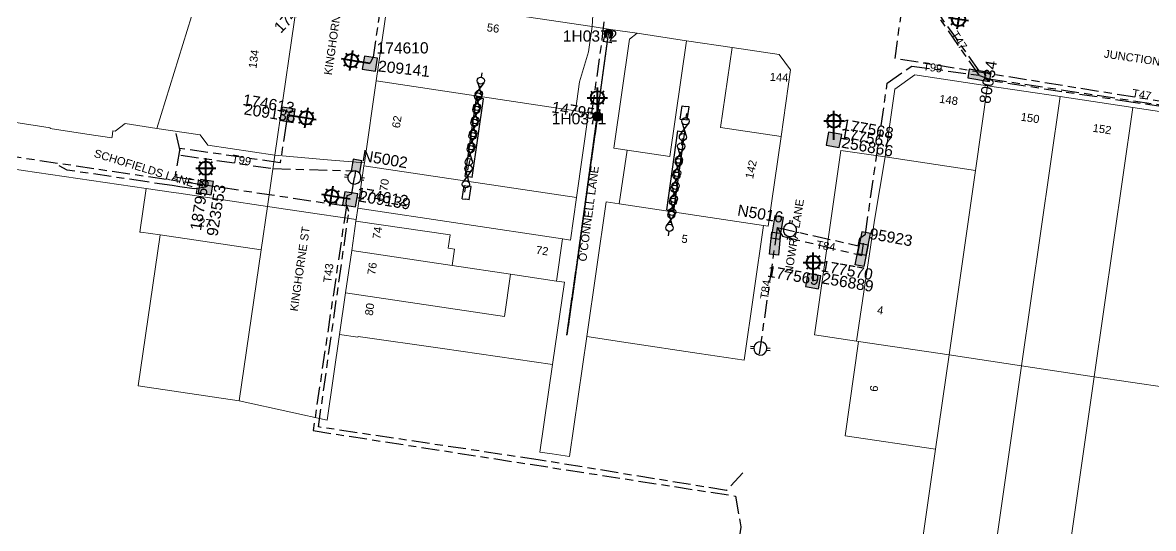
# Model space of a CAD drawing. Header units: metres. Extents: x 280706 to 281640, y 6137848 to 6138622.
# Drawn here: x 280843.8 to 281097.3, y 6138103.5 to 6138216.8 of the extents above; entities that cross this region are included whole.
import ezdxf
from ezdxf.enums import TextEntityAlignment as Align

# ---------------------------------------------------------------- set-up
doc = ezdxf.new("R2010")
doc.units = ezdxf.units.M
doc.linetypes.add('Cable Exist OH', pattern=[1, 1, 0])
doc.linetypes.add('Cable Exist UG', pattern=[8.2, 4, -1.2, 1.8, -1.2])
doc.layers.get('0').update_dxf_attribs({"color": 6})
for name, color, linetype, lineweight in [('Cadastre Buildings_SP_EXT', 9, 'Continuous', 5), ('Cadastre Land Parcels_SP_EXT', 9, 'Continuous', 5), ('Cadastre Roads_SP_EXT', 9, 'Continuous', 5)]:
    doc.layers.add(name, color=color, linetype=linetype, lineweight=lineweight)
for name, color, linetype in [('Equip_LV_EXT', 7, 'Continuous'), ('Equip_SP_SL_EXT', 7, 'Continuous'), ('Mains_HV_EXT', 7, 'Continuous'), ('Mains_LV_EXT', 7, 'Continuous'), ('Mains_SL_EXT', 7, 'Continuous'), ('Sub_LV_EXT', 7, 'Continuous'), ('SupportsOH_SP_TR_HV_LV_SL_EXT', 7, 'Continuous'), ('SupportsUG_SP_LV_EXT', 7, 'Continuous'), ('SupportsUG_SP_LV_SL_EXT', 7, 'Continuous')]:
    doc.layers.add(name, color=color, linetype=linetype)
doc.styles.add('COLUMN_LABEL', font='arial.ttf')
doc.styles.add('iecARIAL', font='arial.ttf', dxfattribs={"height": 2})
doc.styles.add('PIT_LABEL', font='arial.ttf')
doc.styles.add('POLE_LABEL', font='arial.ttf')
doc.styles.get("Standard").update_dxf_attribs({"font": 'arial.ttf'})

# ---------------------------------------------------------------- blocks, each defined once
blk = doc.blocks.new('COLUMN_EXT')
blk.add_hatch(color=256).paths.add_polyline_path([(-1.49, 1.48), (-1.49, -1.49), (1.48, -1.49), (1.48, 1.48)])
blk.add_lwpolyline([(-1.49, -1.49), (1.48, -1.49), (1.48, 1.48), (-1.49, 1.48)], close=True)
for tag, height, style, flags, p in [('ASSET_NUM', 2.5, 'COLUMN_LABEL', 8, (2, 2)), ('STRUCTURE_PLANT_NUMBER', 0.2, 'POLE_LABEL', 9, (1.81, 0.03)), ('STREET_CODE', 0.2, 'COLUMN_LABEL', 9, (1.81, -0.2))]:
    blk.add_attdef(tag, text='', height=height, dxfattribs=dict(style=style, flags=flags)).set_placement(p, align=Align.MIDDLE_LEFT)
at = {"flags": 1}
blk.add_attdef('Z', (1.81, -2.35), '', height=0.2, dxfattribs=at)
at = {"flags": 9}
for tag, p in [('COLUMN_TYPE', (1.81, -0.4)), ('OWNED_BY', (1.81, -0.6)), ('STATE', (1.81, -0.8)), ('USAGE', (1.81, -1)), ('STREETNAME', (1.81, -1.6)), ('SUBURB', (1.81, -1.8)), ('LEGEND', (1.81, -1.2)), ('LOCATION', (1.81, -1.4)), ('NOTES', (1.81, -2))]:
    blk.add_attdef(tag, text='', height=0.2, dxfattribs=at).set_placement(p, align=Align.MIDDLE_LEFT)
blk = doc.blocks.new('PILLAR_EXT')
blk.add_hatch(color=256).paths.add_polyline_path([(-2.475, 0.99), (-2.475, -0.99), (2.475, -0.99), (2.475, 0.99)])
blk.add_lwpolyline([(-2.475, -0.99), (2.475, -0.99), (2.475, 0.99), (-2.475, 0.99)], close=True)
at = {"style": 'iecARIAL', "flags": 8}
blk.add_attdef('ASSET_NUM', (1.5, 3.5), '', height=2.5, dxfattribs=at)
for tag, p, flags in [('OWNED_BY', (0, -0.2), 9), ('STATE', (0, -0.4), 9), ('SUPPORT_TYPE', (0, -0.6), 9), ('STREETNAME', (0, -1.8), 9), ('SUBURB', (0, -2), 1), ('USAGE', (0, -0.8), 9), ('LEGEND', (0, -1), 9), ('LOCATION', (0, -1.2), 9), ('NOTES', (0, -1.4), 9), ('PARENT', (0, -1.6), 9)]:
    blk.add_attdef(tag, p, '', height=0.2, dxfattribs=dict(flags=flags))
blk = doc.blocks.new('SL_LANTERN_EXT')
at = {"lineweight": 40}
for p, q in [((-1.46, 5.68), (-1.06, 5.28)), ((0, 1.97), (0, 6.47)), ((1.46, 5.68), (1.06, 5.28)), ((-2.25, 4.22), (2.25, 4.22)), ((-1.46, 2.76), (-1.06, 3.16)), ((0, 0), (0, 2.72)), ((1.46, 2.76), (1.06, 3.16))]:
    blk.add_line(p, q, dxfattribs=at)
blk.add_circle((0, 4.22), 1.5, dxfattribs=at)
at = {"style": 'iecARIAL', "flags": 8}
blk.add_attdef('ASSET_NUM', (1.5, 1.5), '', height=2.5, dxfattribs=at)
for tag, p, height, flags in [('OPERATING_VOLTAGE', (0.98, -1.65), 0.2, 9), ('ORIENTATION', (0.98, -1.85), 0.2, 9), ('OWNED_BY', (0.98, -2.05), 0.2, 9), ('STATE', (0.98, -2.25), 0.2, 9), ('CONSTRUCTED_VOLTAGE', (0.98, -0.65), 0.2, 9), ('CONTROL_TYPE', (0.98, -0.85), 0.2, 9), ('LANTERN_PURPOSE', (0.98, -1.05), 0.2, 9), ('LANTERN_TYPE', (0.98, -1.25), 0.2, 9), ('NO_PHASES', (0.98, -1.45), 0.2, 9), ('USAGE', (0.98, -2.45), 0.2, 9), ('CEXIST', (0.98, -2.65), 0.2, 9), ('LNUMBER', (2.18, -3.25), 2.5, 8), ('CNEW', (0.98, -2.85), 0.2, 9), ('CNUMBER', (0.98, -3.05), 0.2, 9), ('CREMOVE', (0.98, -3.25), 0.2, 9), ('CREPLACE', (0.98, -3.45), 0.2, 9), ('LKINGHEIGHT', (0.98, -3.65), 0.2, 9), ('LBRACKET', (0.98, -3.85), 0.2, 9), ('LBRACKETVOCAB', (0.98, -4.05), 0.2, 9), ('LCATEGORY', (0.98, -4.25), 0.2, 9), ('LCHARGE1', (0.98, -4.45), 0.2, 9), ('LCHARGE1PERCENT', (0.98, -4.65), 0.2, 9), ('LCHARGE2', (0.98, -4.85), 0.2, 9), ('LCHARGE2PERCENT', (0.98, -5.05), 0.2, 9), ('LCHARGE3', (0.98, -5.25), 0.2, 9), ('LCHARGE3PERCENT', (0.98, -5.45), 0.2, 9), ('LEXIST', (0.98, -5.65), 0.2, 9), ('LLAMP', (0.98, -5.85), 0.2, 9), ('LLAMPVOCAB', (0.98, -6.05), 0.2, 9), ('LMAST', (0.98, -6.25), 0.2, 9), ('LMASTVOCAB', (0.98, -6.45), 0.2, 9), ('LNEW', (0.98, -6.65), 0.2, 9), ('LANTNUMBER', (0.98, -6.85), 0.2, 9), ('LOUTREACH', (0.98, -7.25), 0.2, 9), ('LOUTREACHVOCAB', (0.98, -7.45), 0.2, 9), ('LRATECODE', (0.98, -7.65), 0.2, 9), ('STREETNAME', (0.98, -9.25), 0.2, 9), ('SUBURB', (0.98, -9.45), 0.2, 1), ('LREMOVE', (0.98, -7.85), 0.2, 9), ('LREPLACE', (0.98, -8.05), 0.2, 9), ('LTYPE', (0.98, -8.25), 0.2, 9), ('LTYPEVOCAB', (0.98, -8.45), 0.2, 9), ('LEGEND', (0.98, -8.65), 0.2, 9), ('LOCATION', (0.98, -8.85), 0.2, 9), ('NOTES', (0.98, -9.05), 0.2, 9)]:
    blk.add_attdef(tag, p, '', height=height, dxfattribs=dict(flags=flags))
blk = doc.blocks.new('POLE_EXT')
blk.add_hatch(color=256).paths.add_polyline_path([(-1, 0, 1), (1, 0, 1)])
blk.add_lwpolyline([(-1, 0, 1), (1, 0, 1)], format="xyb", close=True)
for tag, height, flags, p in [('pNumber', 2.5, 8, (-17.84, 2.07)), ('OWNED_BY', 0.2, 9, (1.35, -0.4)), ('SPECIAL_USE', 0.2, 9, (1.35, -0.8)), ('STATE', 0.2, 9, (1.35, -1)), ('cLV', 0.2, 9, (1.35, -1.4)), ('hDepth', 0.2, 9, (1.35, -1.6)), ('hDia', 0.2, 9, (1.35, -1.8)), ('cHV', 0.2, 9, (1.35, -2)), ('PARENT', 0.2, 9, (1.35, -0.6)), ('USAGE', 0.2, 9, (1.35, -1.2)), ('LBRACKET', 0.2, 9, (1.35, -2.2)), ('LExisting', 0.2, 9, (1.35, -2.4)), ('LANTNUMBER', 0.2, 9, (1.35, -2.6)), ('cLinedev', 0.2, 9, (1.35, -3.4)), ('pExisting', 0.2, 9, (1.35, -3.8)), ('pFooting', 0.2, 9, (1.35, -4.4)), ('pNew', 0.2, 9, (1.35, -4.6)), ('pRelocate', 0.2, 9, (1.35, -5)), ('LOther', 0.2, 9, (1.35, -2.8)), ('LRemove', 0.2, 9, (1.35, -3)), ('LEGEND', 0.2, 9, (1.35, -3.2)), ('LOCATION', 0.2, 9, (1.35, -3.6)), ('PFNUMBER', 0.2, 9, (1.35, -4)), ('NEWPFNUMBER', 0.2, 9, (1.35, -4.2)), ('pRemove', 0.2, 9, (1.35, -5.2)), ('pReplace', 0.2, 9, (1.35, -5.4)), ('pStay', 0.2, 9, (1.35, -5.6)), ('pType', 0.2, 9, (1.35, -5.8)), ('cspan', 0.2, 9, (1.35, -6)), ('STREETNAME', 0.2, 9, (1.35, -6.2)), ('SUBURB', 0.2, 9, (1.35, -6.4)), ('OPERATED_BY', 0.2, 9, (1.36, -7.01)), ('NOTES', 0.2, 9, (1.35, -6.6)), ('MAINTAINED_BY', 0.2, 9, (1.36, -6.81))]:
    blk.add_attdef(tag, text='', height=height, dxfattribs=dict(flags=flags)).set_placement(p, align=Align.MIDDLE_LEFT)
at = {"style": 'POLE_LABEL'}
for tag, height, flags, p in [('ASSET_NUM', 2.5, 8, (2, 2)), ('STRUCTURE_PLANT_NUMBER', 0.2, 9, (1.35, 0.03)), ('STREET_CODE', 0.2, 9, (1.35, -0.2))]:
    blk.add_attdef(tag, text='', height=height, dxfattribs=dict(at, flags=flags)).set_placement(p, align=Align.MIDDLE_LEFT)
at = {"flags": 1}
blk.add_attdef('Z', (1.35, -7.33), '', height=0.2, dxfattribs=at)
blk = doc.blocks.new('LV_UG_LINKS_OPEN_EXT')
for p, q in [((-0.25, 1.47), (-0.25, 2.22)), ((0.25, 1.47), (0.25, 2.22)), ((-0.25, -1.47), (-0.25, -2.22)), ((0.25, -1.47), (0.25, -2.22))]:
    blk.add_line(p, q)
at = {"flags": 9}
for tag, p in [('ACTUAL_STATUS', (0, 0)), ('CONSTRUCTED_VOLTAGE', (0, -0.2)), ('OPERATING_VOLTAGE', (0, -0.6)), ('ORIENTATION', (0, -0.8)), ('STATE', (0, -1)), ('SWITCH_TYPE', (0, -1.2)), ('NO_PHASES', (0, -0.4)), ('USAGE', (0, -1.4)), ('NOTES', (0, -1.6))]:
    blk.add_attdef(tag, text='', height=0.2, dxfattribs=at).set_placement(p, align=Align.MIDDLE_LEFT)
at = {"flags": 1}
blk.add_attdef('Z', (0, 0), '', height=0.2, dxfattribs=at)
blk.add_wipeout([(-0.25, 1.47), (-0.43, 1.43), (-0.61, 1.36), (-0.77, 1.28), (-0.93, 1.17), (-1.07, 1.05), (-1.19, 0.9), (-1.29, 0.75), (-1.38, 0.58), (-1.44, 0.4), (-1.48, 0.22), (-1.49, 0.03), (-1.49, -0.16), (-1.45, -0.34), (-1.4, -0.52), (-1.32, -0.69), (-1.23, -0.85), (-1.11, -1), (-0.98, -1.13), (-0.83, -1.24), (-0.66, -1.34), (-0.49, -1.41), (-0.31, -1.46), (-0.13, -1.49), (0.06, -1.49), (0.25, -1.47), (0.43, -1.43), (0.61, -1.36), (0.77, -1.28), (0.93, -1.17), (1.07, -1.05), (1.19, -0.9), (1.29, -0.75), (1.38, -0.58), (1.44, -0.4), (1.48, -0.22), (1.49, -0.03), (1.49, 0.16), (1.45, 0.34), (1.4, 0.52), (1.32, 0.69), (1.23, 0.85), (1.11, 1), (0.98, 1.13), (0.83, 1.24), (0.66, 1.34), (0.49, 1.41), (0.31, 1.46), (0.13, 1.49), (-0.06, 1.49)])
blk.add_lwpolyline([(0, -1.49, 1), (0, 1.49, 1)], format="xyb", close=True)
blk = doc.blocks.new('End Shackle_EXT')
blk.add_wipeout([(0, 0.25), (1.81, 0.25), (1.82, -0.25), (0, -0.25)])
blk.add_line((1.81, -1), (1.81, 1))
at = {"flags": 1}
blk.add_attdef('Z', (0, 0), '', height=0.2, dxfattribs=at)
at = {"flags": 9}
for tag, p in [('CONNECTOR_TYPE', (0, 0)), ('CONSTRUCTED_VOLTAGE', (0, -0.2)), ('OPERATING_VOLTAGE', (0, -0.6)), ('ORIENTATION', (0, -0.8)), ('OWNED_BY', (0, -1)), ('STATE', (0, -1.2)), ('NO_PHASES', (0, -0.4)), ('USAGE', (0, -1.4)), ('NOTES', (0, -1.6))]:
    blk.add_attdef(tag, text='', height=0.2, dxfattribs=at).set_placement(p, align=Align.MIDDLE_LEFT)
blk = doc.blocks.new('PIT_EXT')
blk.add_hatch(color=256).paths.add_polyline_path([(-2.47, 0.99), (2.47, 0.99), (2.47, -0.99), (-2.47, -0.99)])
at = {"lineweight": -3}
blk.add_lwpolyline([(-2.47, 0.99), (2.47, 0.99), (2.47, -0.99), (-2.47, -0.99)], close=True, dxfattribs=at)
at = {"style": 'PIT_LABEL'}
for tag, height, flags, p in [('ASSET_NUM', 2.5, 8, (2, 2)), ('STREET_CODE', 0.2, 9, (0, -0.2))]:
    blk.add_attdef(tag, text='', height=height, dxfattribs=dict(at, flags=flags)).set_placement(p, align=Align.MIDDLE_LEFT)
at = {"flags": 1}
blk.add_attdef('Z', (0, 0), '', height=0.2, dxfattribs=at)
at = {"flags": 9}
for tag, p in [('OWNED_BY', (0, -0.4)), ('STATE', (0, -0.6)), ('SUPPORT_TYPE', (0, -0.8)), ('USAGE', (0, -1)), ('LOCATION', (0, -1.2)), ('NOTES', (0, -1.4))]:
    blk.add_attdef(tag, text='', height=0.2, dxfattribs=at).set_placement(p, align=Align.MIDDLE_LEFT)
blk = doc.blocks.new('LV_UG_DFUSE_CLOSED_EXT')
for points in [[(1, 0), (0, 0)], [(5.04, 0.73), (2.16, -0.72)], [(5.05, -0.71), (2.16, 0.72)], [(6.2, 0.01), (7.2, 0.01)]]:
    blk.add_lwpolyline(points)
for centre in [(1.8, 0), (5.4, 0.01)]:
    blk.add_circle(centre, 0.8)
at = {"flags": 9}
for tag, p in [('ACTUAL_STATUS', (0, 0)), ('CONSTRUCTED_VOLTAGE', (0, -0.2)), ('OPERATING_VOLTAGE', (0, -0.6)), ('ORIENTATION', (0, -0.8)), ('STATE', (0, -1)), ('SWITCH_TYPE', (0, -1.2)), ('NO_PHASES', (0, -0.4)), ('USAGE', (0, -1.4)), ('NOTES', (0, -1.6))]:
    blk.add_attdef(tag, text='', height=0.2, dxfattribs=at).set_placement(p, align=Align.MIDDLE_LEFT)
at = {"flags": 1}
blk.add_attdef('Z', (0, 0), '', height=0.2, dxfattribs=at)

msp = doc.modelspace()

# ---------------------------------------------------------------- linework, layer by layer
at = {"layer": 'Cadastre Buildings_SP_EXT', "linetype": 'Continuous'}
for points in [[(280992.66, 6138212.77), (280981.58, 6138214.43), (280979.85, 6138213.15), (280976.35, 6138188.69), (280979.31, 6138188.25), (280988.93, 6138186.81), (280992.66, 6138212.77)], [(280897.29, 6138165.89), (280874.65, 6138169.23), (280869.77, 6138135.46), (280892.39, 6138132.09), (280897.29, 6138165.89)]]:
    msp.add_lwpolyline(points, close=True, dxfattribs=at)
at = {"layer": 'Cadastre Land Parcels_SP_EXT', "linetype": 'Continuous'}
for points in [[(280905.96, 6138225.72), (280883.83, 6138229.03), (280882.66, 6138221.31), (280873.94, 6138193.12), (280883.66, 6138191.67), (280885.34, 6138189.39), (280900.37, 6138187.15), (280905.96, 6138225.72)], [(280968.66, 6138203.52), (280970.65, 6138210.3), (280971.46, 6138215.94), (280925.86, 6138222.76), (280923.11, 6138203.75), (280967.74, 6138197.08), (280968.66, 6138203.52)], [(281013.83, 6138191.27), (281000.27, 6138193.29), (281002.84, 6138211.25), (280992.66, 6138212.77), (280988.93, 6138186.81), (280979.31, 6138188.25), (280977.58, 6138176.18), (281009.9, 6138171.36), (281010.96, 6138171.2), (281013.83, 6138191.27)], [(281015.98, 6138206.21), (281013.4, 6138209.67), (281013.39, 6138209.67), (281002.84, 6138211.25), (281000.27, 6138193.29), (281013.83, 6138191.27), (281015.98, 6138206.21)], [(280970.7, 6138196.64), (280967.74, 6138197.08), (280923.11, 6138203.75), (280920.44, 6138185.37), (280920.35, 6138184.74), (280967.98, 6138177.61), (280970.7, 6138196.64)], [(281060.13, 6138202.69), (281043.83, 6138205.12), (281039.33, 6138201.94), (281037.14, 6138186.72), (281057.4, 6138183.69), (281060.13, 6138202.69)], [(281076.41, 6138200.25), (281060.13, 6138202.69), (281057.4, 6138183.69), (281051.48, 6138142.34), (281067.75, 6138139.91), (281076.41, 6138200.25)], [(281092.69, 6138197.82), (281076.41, 6138200.25), (281067.75, 6138139.91), (281084.03, 6138137.48), (281092.69, 6138197.82)], [(281124.74, 6138189.28), (281121.58, 6138193.5), (281092.69, 6138197.82), (281084.03, 6138137.48), (281100.31, 6138135.04), (281117.08, 6138132.54), (281124.74, 6138189.28)], [(281034.76, 6138172.53), (281037.14, 6138186.72), (281027.25, 6138188.2), (281021.32, 6138146.85), (281030.72, 6138145.45), (281034.76, 6138172.53)], [(281057.4, 6138183.69), (281037.14, 6138186.72), (281034.76, 6138172.53), (281030.72, 6138145.45), (281031.22, 6138145.37), (281051.48, 6138142.34), (281057.4, 6138183.69)], [(280967.98, 6138177.61), (280920.35, 6138184.74), (280918.98, 6138175.23), (280964.84, 6138168.37), (280966.62, 6138168.1), (280967.98, 6138177.61)], [(280898.7, 6138175.61), (280878.89, 6138178.57), (280877.14, 6138178.81), (280871.56, 6138179.63), (280870.14, 6138169.9), (280870.34, 6138169.87), (280874.65, 6138169.23), (280897.29, 6138165.89), (280898.7, 6138175.61)], [(281009.9, 6138171.36), (280977.58, 6138176.18), (280974.61, 6138176.63), (280972.44, 6138161.54), (280970.28, 6138146.46), (280979.54, 6138145.08), (280995.45, 6138142.7), (281005.57, 6138141.19), (281009.9, 6138171.36)], [(280964.84, 6138168.37), (280918.98, 6138175.23), (280918.61, 6138172.68), (280918.55, 6138172.33), (280939.65, 6138169.26), (280939.19, 6138166.25), (280940.67, 6138166.03), (280940.11, 6138162.39), (280953.2, 6138160.44), (280963.48, 6138158.9), (280964.84, 6138168.37)], [(280940.67, 6138166.03), (280939.19, 6138166.25), (280939.65, 6138169.26), (280918.55, 6138172.33), (280917.6, 6138165.75), (280940.11, 6138162.39), (280940.67, 6138166.03)], [(280953.2, 6138160.44), (280940.11, 6138162.39), (280917.6, 6138165.75), (280916.23, 6138156.3), (280951.84, 6138150.97), (280953.2, 6138160.44)], [(280965.26, 6138158.63), (280963.48, 6138158.9), (280953.2, 6138160.44), (280951.84, 6138150.97), (280916.23, 6138156.3), (280914.87, 6138146.94), (280919.01, 6138146.37), (280919.03, 6138146.5), (280937.95, 6138143.83), (280962.6, 6138140.18), (280965.26, 6138158.63)], [(281051.48, 6138142.34), (281031.22, 6138145.37), (281028.19, 6138124.24), (281048.45, 6138121.21), (281051.48, 6138142.34)], [(281067.75, 6138139.91), (281051.48, 6138142.34), (281048.45, 6138121.21), (281046.5, 6138107.63), (281044.77, 6138095.56), (281043.67, 6138087.92), (281059.95, 6138085.49), (281067.75, 6138139.91)], [(281084.03, 6138137.48), (281067.75, 6138139.91), (281059.95, 6138085.49), (281076.22, 6138083.06), (281084.03, 6138137.48)]]:
    msp.add_lwpolyline(points, close=True, dxfattribs=at)
at = {"layer": 'Cadastre Roads_SP_EXT', "linetype": 'Continuous'}
for points in [[(280972.1, 6138226.01), (280972.64, 6138236.13), (280928.78, 6138242.72), (280927.31, 6138232.68), (280925.86, 6138222.76), (280971.46, 6138215.94), (280972.1, 6138226.01)], [(280923.11, 6138203.75), (280925.86, 6138222.76), (280914.16, 6138224.5), (280905.96, 6138225.72), (280900.37, 6138187.15), (280912.17, 6138186.1), (280920.44, 6138185.37), (280923.11, 6138203.75)], [(280979.31, 6138188.25), (280976.35, 6138188.69), (280979.85, 6138213.15), (280981.58, 6138214.43), (280975.63, 6138215.32), (280971.46, 6138215.94), (280970.65, 6138210.3), (280968.66, 6138203.52), (280967.74, 6138197.08), (280970.7, 6138196.64), (280967.98, 6138177.61), (280966.62, 6138168.1), (280964.84, 6138168.37), (280963.48, 6138158.9), (280965.26, 6138158.63), (280962.6, 6138140.18), (280959.79, 6138120.59), (280962.53, 6138120.18), (280966.42, 6138119.59), (280970.28, 6138146.46), (280972.44, 6138161.54), (280974.61, 6138176.63), (280977.58, 6138176.18), (280979.31, 6138188.25)], [(280914.87, 6138146.94), (280916.23, 6138156.3), (280917.6, 6138165.75), (280918.55, 6138172.33), (280918.61, 6138172.68), (280910.4, 6138173.89), (280898.7, 6138175.61), (280897.29, 6138165.89), (280892.39, 6138132.09), (280903.96, 6138129.52), (280912.09, 6138127.72), (280914.87, 6138146.94)]]:
    msp.add_lwpolyline(points, close=True, dxfattribs=at)
msp.add_lwpolyline([(280833.42, 6138185.3), (280843.97, 6138183.72), (280871.56, 6138179.63), (280877.14, 6138178.81), (280878.89, 6138178.57), (280898.7, 6138175.61), (280899.53, 6138181.34), (280900.37, 6138187.15), (280885.34, 6138189.39), (280883.66, 6138191.67), (280873.94, 6138193.12), (280866.84, 6138194.18), (280864.56, 6138192.5), (280864.07, 6138192.57), (280863.9, 6138191.23), (280863.86, 6138190.97), (280858.26, 6138191.83), (280858.26, 6138191.83), (280850.01, 6138193.09), (280850.03, 6138193.27), (280841.86, 6138194.49)], dxfattribs=at)
at = {"layer": 'Mains_HV_EXT', "linetype": 'Cable Exist UG'}
msp.add_lwpolyline([(281127.98, 6138183.71), (281127.09, 6138185.47), (281127.83, 6138191.84), (281125.48, 6138194.89), (281039.4, 6138208.77), (281050.88, 6138294.26), (280997.18, 6138301.52)], dxfattribs=at)
at = {"layer": 'Mains_LV_EXT', "linetype": 'Cable Exist UG'}
for points in [[(281058.29, 6138205), (281041.97, 6138228.47), (281044.79, 6138247.8)], [(281058.29, 6138205), (281060.4, 6138204.25), (281123.7, 6138194.6), (281126.48, 6138191.19), (281126.57, 6138187.92)]]:
    msp.add_lwpolyline(points, dxfattribs=at)
at = {"layer": 'Mains_SL_EXT', "linetype": 'Cable Exist UG'}
for points in [[(281109.56, 6138197.27), (281107.6, 6138196.69), (281107.6, 6138196.69), (281092.77, 6138198.96), (281076.74, 6138201.34), (281060.22, 6138203.87), (281059.48, 6138204.3), (281059.71, 6138205.72), (281058.24, 6138206.02), (281058.24, 6138206.02), (281046.39, 6138222.76), (281044.05, 6138222.81), (281044.05, 6138222.81), (281040.31, 6138228.68), (281043.09, 6138246.93), (281044.8, 6138248.5)], [(280927.09, 6138241.45), (280924.41, 6138223), (280924.12, 6138220.84), (280924.12, 6138220.84), (280922.4, 6138209.05), (280921.68, 6138207.63)], [(280903.23, 6138196.17), (280902.9, 6138194.15), (280902.9, 6138194.15), (280901.57, 6138185.41), (280879.09, 6138188.64), (280879.09, 6138188.64), (280877.98, 6138182.24), (280877.98, 6138182.24), (280883.67, 6138181.42), (280884.9, 6138179.97)], [(280884.9, 6138179.97), (280882.27, 6138179.58), (280882.27, 6138179.58), (280879.1, 6138180.05), (280877.35, 6138180.29), (280871.78, 6138181.12), (280853.82, 6138183.78), (280852.01, 6138184.73)]]:
    msp.add_lwpolyline(points, dxfattribs=at)
at = {"layer": 'Mains_SL_EXT', "linetype": 'Cable Exist OH'}
msp.add_lwpolyline([(280972.66, 6138195.78), (280965.84, 6138146.77)], dxfattribs=at)
at = {"layer": 'Sub_LV_EXT'}
for p, q in [((280943.03, 6138182.35), (280945.58, 6138200)), ((280944.62, 6138182.12), (280947.17, 6138199.78)), ((280945.58, 6138200), (280946.38, 6138199.89)), ((280947.17, 6138199.78), (280946.38, 6138199.89)), ((280991.2, 6138195.2), (280991.64, 6138198.16)), ((280991.64, 6138198.16), (280992.43, 6138198.05)), ((280993.22, 6138197.93), (280992.43, 6138198.05)), ((280992.79, 6138194.97), (280993.22, 6138197.93)), ((280991.2, 6138195.2), (280992, 6138195.09)), ((280992.79, 6138194.97), (280992, 6138195.09)), ((280988.22, 6138174.85), (280990.69, 6138192.55)), ((280989.81, 6138174.63), (280992.27, 6138192.33)), ((280990.69, 6138192.55), (280991.48, 6138192.44)), ((280992.27, 6138192.33), (280991.48, 6138192.44)), ((280943.03, 6138182.35), (280943.82, 6138182.24)), ((280944.62, 6138182.12), (280943.82, 6138182.24)), ((280942.37, 6138177.36), (280942.79, 6138180.3)), ((280942.79, 6138180.3), (280943.58, 6138180.18)), ((280944.38, 6138180.07), (280943.58, 6138180.18)), ((280943.95, 6138177.13), (280944.38, 6138180.07)), ((280942.37, 6138177.36), (280943.16, 6138177.24)), ((280943.95, 6138177.13), (280943.16, 6138177.24)), ((280988.22, 6138174.85), (280989.01, 6138174.74)), ((280989.81, 6138174.63), (280989.01, 6138174.74))]:
    msp.add_line(p, q, dxfattribs=at)

# ---------------------------------------------------------------- block references
at = {"layer": 'Equip_LV_EXT'}
for p, rotation in [((280945.66, 6138198.48), 80.5674153157211), ((280945.23, 6138195.53), 80.5674153157211), ((280944.81, 6138192.59), 80.5674153157211), ((280944.39, 6138189.65), 80.5674153157211), ((280992.71, 6138196.49), 260.547026350298), ((280943.96, 6138186.71), 80.5674153157211), ((280943.55, 6138183.79), 80.5674153157211), ((280991.75, 6138190.88), 260.547026350298), ((280942.89, 6138178.82), 80.5674153157211), ((280991.25, 6138187.87), 260.547026350298), ((280990.83, 6138184.92), 260.547026350298), ((280990.49, 6138182.02), 260.547026350298), ((280990.11, 6138179.09), 260.547026350298), ((280989.71, 6138176.17), 260.547026350298)]:
    msp.add_blockref('LV_UG_DFUSE_CLOSED_EXT', p, dxfattribs=dict(at, rotation=rotation))
at = {"layer": 'Equip_SP_SL_EXT'}
ref = msp.add_blockref('SL_LANTERN_EXT', (281054.28, 6138221.72), dxfattribs=dict(at, rotation=170.8959161886377))
ref.add_attrib('ASSET_NUM', '174582', dxfattribs={"layer": '0', "height": 2.5, "rotation": 81.2429, "style": 'iecARIAL'}).set_placement((281055.78, 6138223.22), align=Align.MIDDLE_LEFT)
ref = msp.add_blockref('SL_LANTERN_EXT', (280907.4, 6138222.06), dxfattribs=dict(at, rotation=260.6523587371557))
ref.add_attrib('ASSET_NUM', '174611', dxfattribs={"layer": '0', "height": 2.5, "rotation": 46.0798, "style": 'iecARIAL'}).set_placement((280908.9, 6138223.56), align=Align.MIDDLE_RIGHT)
ref = msp.add_blockref('SL_LANTERN_EXT', (280921.68, 6138207.63), dxfattribs=dict(at, rotation=80.5674153157211))
ref.add_attrib('ASSET_NUM', '174610', dxfattribs={"layer": '0', "height": 2.5, "rotation": 0.2275, "style": 'iecARIAL'}).set_placement((280923.18, 6138209.13), align=Align.BOTTOM_LEFT)
ref = msp.add_blockref('SL_LANTERN_EXT', (280972.66, 6138195.78), dxfattribs=at)
ref.add_attrib('ASSET_NUM', '147951', dxfattribs={"layer": '0', "height": 2.5, "rotation": 350.4647, "style": 'iecARIAL'}).set_placement((280974.16, 6138197.28), align=Align.TOP_RIGHT)
ref = msp.add_blockref('SL_LANTERN_EXT', (280903.23, 6138196.17), dxfattribs=dict(at, rotation=260.6564003760247))
ref.add_attrib('ASSET_NUM', '174613', dxfattribs={"layer": '0', "height": 2.5, "rotation": 350.403, "style": 'iecARIAL'}).set_placement((280904.73, 6138197.67), align=Align.MIDDLE_RIGHT)
ref = msp.add_blockref('SL_LANTERN_EXT', (281025.69, 6138190.56), dxfattribs=at)
ref.add_attrib('ASSET_NUM', '177567', dxfattribs={"layer": '0', "height": 2.5, "rotation": 350.1146, "style": 'iecARIAL'}).set_placement((281027.19, 6138192.06), align=Align.MIDDLE_LEFT)
ref = msp.add_blockref('SL_LANTERN_EXT', (281025.69, 6138190.56), dxfattribs=at)
ref.add_attrib('ASSET_NUM', '177568', dxfattribs={"layer": '0', "height": 2.5, "rotation": 350.1146, "style": 'iecARIAL'}).set_placement((281027.19, 6138192.06), align=Align.BOTTOM_LEFT)
ref = msp.add_blockref('SL_LANTERN_EXT', (280884.9, 6138179.97), dxfattribs=at)
ref.add_attrib('ASSET_NUM', '187955', dxfattribs={"layer": '0', "height": 2.5, "rotation": 80.8433, "style": 'iecARIAL'}).set_placement((280886.4, 6138181.47), align=Align.BOTTOM_RIGHT)
ref = msp.add_blockref('SL_LANTERN_EXT', (280917.26, 6138177.23), dxfattribs=dict(at, rotation=80.5674153157211))
ref.add_attrib('ASSET_NUM', '174612', dxfattribs={"layer": '0', "height": 2.5, "rotation": 350.5316, "style": 'iecARIAL'}).set_placement((280918.76, 6138178.73), align=Align.MIDDLE_LEFT)
ref = msp.add_blockref('SL_LANTERN_EXT', (281021.04, 6138158.87), dxfattribs=at)
ref.add_attrib('ASSET_NUM', '177569', dxfattribs={"layer": '0', "height": 2.5, "rotation": 350.1146, "style": 'iecARIAL'}).set_placement((281022.54, 6138160.37), align=Align.TOP_RIGHT)
ref = msp.add_blockref('SL_LANTERN_EXT', (281021.04, 6138158.87), dxfattribs=at)
ref.add_attrib('ASSET_NUM', '177570', dxfattribs={"layer": '0', "height": 2.5, "rotation": 350.1146, "style": 'iecARIAL'}).set_placement((281022.54, 6138160.37), align=Align.BOTTOM_LEFT)
at = {"layer": 'SupportsOH_SP_TR_HV_LV_SL_EXT'}
ref = msp.add_blockref('POLE_EXT', (280975.15, 6138214.32), dxfattribs=at)
ref.add_attrib('ASSET_NUM', '1H0372', dxfattribs={"layer": '0', "height": 2.5, "style": 'POLE_LABEL'}).set_placement((280977.15, 6138215.07), align=Align.TOP_RIGHT)
ref = msp.add_blockref('POLE_EXT', (280972.66, 6138195.78), dxfattribs=at)
ref.add_attrib('ASSET_NUM', '1H0371', dxfattribs={"layer": '0', "height": 2.5, "style": 'POLE_LABEL'}).set_placement((280974.66, 6138196.53), align=Align.TOP_RIGHT)
at = {"layer": 'SupportsUG_SP_LV_EXT'}
ref = msp.add_blockref('PILLAR_EXT', (281058.29, 6138205), dxfattribs=dict(at, rotation=350.4623627637965))
ref.add_attrib('ASSET_NUM', '80034', dxfattribs={"layer": '0', "height": 2.5, "rotation": 80.6005, "style": 'iecARIAL'}).set_placement((281059.79, 6138208.5), align=Align.TOP_RIGHT)
ref = msp.add_blockref('PILLAR_EXT', (280918.47, 6138183.59), dxfattribs=dict(at, rotation=80.5674153157211))
ref.add_attrib('ASSET_NUM', 'N5002', dxfattribs={"layer": '0', "height": 2.5, "rotation": 350.5233, "style": 'iecARIAL'}).set_placement((280919.97, 6138187.09), align=Align.MIDDLE_LEFT)
ref = msp.add_blockref('PILLAR_EXT', (281012.97, 6138170.89), dxfattribs=dict(at, rotation=260.5468262283551))
ref.add_attrib('ASSET_NUM', 'N5016', dxfattribs={"layer": '0', "height": 2.5, "rotation": 350.5796, "style": 'iecARIAL'}).set_placement((281014.47, 6138174.39), align=Align.TOP_RIGHT)
ref = msp.add_blockref('PILLAR_EXT', (281032.42, 6138167.32), dxfattribs=dict(at, rotation=78.2748692195098))
ref.add_attrib('ASSET_NUM', '95923', dxfattribs={"layer": '0', "height": 2.5, "rotation": 349.9285, "style": 'iecARIAL'}).set_placement((281033.92, 6138170.82), align=Align.TOP_LEFT)
at = {"layer": 'SupportsUG_SP_LV_EXT', "rotation": 78.87873585287292}
msp.add_blockref('PIT_EXT', (281031.9, 6138164.8), dxfattribs=at)
at = {"layer": 'SupportsUG_SP_LV_SL_EXT'}
ref = msp.add_blockref('COLUMN_EXT', (280921.68, 6138207.63), dxfattribs=dict(at, rotation=80.5674153157211))
ref.add_attrib('ASSET_NUM', '209141', dxfattribs={"layer": '0', "height": 2.5, "rotation": 353.7193, "style": 'COLUMN_LABEL'}).set_placement((280923.68, 6138208.38), align=Align.TOP_LEFT)
ref = msp.add_blockref('COLUMN_EXT', (280903.23, 6138196.17), dxfattribs=dict(at, rotation=260.6564003760247))
ref.add_attrib('ASSET_NUM', '209138', dxfattribs={"layer": '0', "height": 2.5, "rotation": 351.0216, "style": 'COLUMN_LABEL'}).set_placement((280905.23, 6138196.92), align=Align.TOP_RIGHT)
ref = msp.add_blockref('COLUMN_EXT', (281025.69, 6138190.56), dxfattribs=dict(at, rotation=79.57301522472346))
ref.add_attrib('ASSET_NUM', '256866', dxfattribs={"layer": '0', "height": 2.5, "rotation": 349.5368, "style": 'COLUMN_LABEL'}).set_placement((281027.69, 6138191.31), align=Align.TOP_LEFT)
ref = msp.add_blockref('COLUMN_EXT', (280884.9, 6138179.97), dxfattribs=dict(at, rotation=350.4030386620922))
ref.add_attrib('ASSET_NUM', '923553', dxfattribs={"layer": '0', "height": 2.5, "rotation": 80.8259, "style": 'COLUMN_LABEL'}).set_placement((280886.9, 6138180.72), align=Align.TOP_RIGHT)
ref = msp.add_blockref('COLUMN_EXT', (280917.26, 6138177.23), dxfattribs=dict(at, rotation=80.5674153157211))
ref.add_attrib('ASSET_NUM', '209139', dxfattribs={"layer": '0', "height": 2.5, "rotation": 350.8252, "style": 'COLUMN_LABEL'}).set_placement((280919.26, 6138177.98), align=Align.MIDDLE_LEFT)
ref = msp.add_blockref('COLUMN_EXT', (281021.04, 6138158.87), dxfattribs=dict(at, rotation=79.57301522472346))
ref.add_attrib('ASSET_NUM', '256889', dxfattribs={"layer": '0', "height": 2.5, "rotation": 350.4413, "style": 'COLUMN_LABEL'}).set_placement((281023.04, 6138159.62), align=Align.MIDDLE_LEFT)

# ---------------------------------------------------------------- texts
at = {"layer": 'Cadastre Land Parcels_SP_EXT'}
for s, rotation, p in [('56', 351.6126, (280947.78, 6138214.92)), ('134', 81.8365, (280896.23, 6138206.46)), ('144', 357.4878, (281011.26, 6138203.79)), ('148', 352.122, (281049.2, 6138198.89)), ('62', 81.6795, (280928.39, 6138193.08)), ('150', 351.6103, (281067.45, 6138194.87)), ('152', 351.6106, (281083.58, 6138192.39)), ('142', 77.8436, (281007.54, 6138181.7)), ('70', 81.6795, (280925.58, 6138178.92)), ('27', 351.5512, (280883.21, 6138171.28)), ('74', 81.6797, (280924.02, 6138168.17)), ('5', 351.9456, (280991.42, 6138167.56)), ('72', 351.8752, (280958.78, 6138165.03)), ('76', 81.6795, (280922.86, 6138160.18)), ('80', 81.6796, (280922.3, 6138151.06)), ('4', 351.3789, (281035.25, 6138151.58)), ('6', 81.3801, (281035.44, 6138134))]:
    msp.add_text(s, height=1.8, rotation=rotation, dxfattribs=at).set_placement(p)
at = {"layer": 'Cadastre Roads_SP_EXT'}
for s, rotation, p in [('KINGHORNE ST', 81.758, (280913.14, 6138204.97)), ('JUNCTION ST', 351.5828, (281086.12, 6138209.01)), ('SCHOFIELDS LANE', 342.8769, (280859.68, 6138186.78)), ("O'CONNELL LANE", 82.4629, (280970.17, 6138163.2)), ('NOWRA LANE', 81.1397, (281016.37, 6138160.44)), ('KINGHORNE ST', 81.7598, (280905.49, 6138152.03))]:
    msp.add_text(s, height=1.8, rotation=rotation, dxfattribs=at).set_placement(p)
at = {"layer": 'Mains_LV_EXT'}
for s, rotation, p in [('T47', 302.1082, (281051.83, 6138214.19)), ('T99', 352.15, (281045.54, 6138206.19)), ('T47', 350.4413, (281092.39, 6138200.19)), ('T99', 350.5458, (280890.62, 6138185.5)), ('T84', 351.1193, (281021.6, 6138166.23)), ('T43', 82.9866, (280912.99, 6138158.45)), ('T84', 81.7302, (281010.91, 6138154.74))]:
    msp.add_text(s, height=1.8, rotation=rotation, dxfattribs=at).set_placement(p)

# ---------------------------------------------------------------- next in the draw order: block references
at = {"layer": 'Equip_LV_EXT'}
for p, rotation in [((280918.2, 6138182.11), 261.1440265142347), ((281015.82, 6138170.35), 351.289677368095), ((281009.19, 6138143.82), 84.73146268846268)]:
    msp.add_blockref('LV_UG_LINKS_OPEN_EXT', p, dxfattribs=dict(at, rotation=rotation))
at = {"layer": 'Mains_LV_EXT', "rotation": 261.3723183490388}
msp.add_blockref('End Shackle_EXT', (280975.15, 6138214.32), dxfattribs=at)

# ---------------------------------------------------------------- next in the draw order: linework, layer by layer
at = {"layer": 'Mains_HV_EXT', "linetype": 'Cable Exist UG'}
msp.add_lwpolyline([(280807.17, 6138164.2), (280810.44, 6138186.19), (280815.26, 6138190.78), (280916.41, 6138175.73), (280908.95, 6138125.39), (281003.65, 6138110.72), (281004.85, 6138103.76), (280991.83, 6138017.88), (280986.15, 6138018.74), (280980.77, 6138019.44), (280980.7, 6138017.58)], dxfattribs=at)
at = {"layer": 'Mains_LV_EXT', "linetype": 'Cable Exist UG'}
for points in [[(281012.97, 6138170.89), (281031.14, 6138166.82), (281031.5, 6138168.55), (281032.73, 6138169.44), (281037.64, 6138203.27), (281043.13, 6138207.09), (281058.29, 6138205)], [(280878.21, 6138192.01), (280879.29, 6138187.12), (280899.91, 6138184.13), (280918.47, 6138183.59)], [(280918.47, 6138183.59), (280918.2, 6138182.11)], [(281005.3, 6138115.93), (281001.62, 6138111.97), (280959.39, 6138118.85), (280910.14, 6138126.21), (280916.97, 6138174.52), (280916.34, 6138176.19), (280916.61, 6138178.1), (280917.65, 6138178.44), (280918.2, 6138182.11)], [(281012.97, 6138170.89), (281008.81, 6138141.62)], [(281012.97, 6138170.89), (281014.19, 6138168.94), (281031.94, 6138164.63), (281032.31, 6138167.37)]]:
    msp.add_lwpolyline(points, dxfattribs=at)

# ---------------------------------------------------------------- next in the draw order: block references
at = {"layer": 'Mains_SL_EXT', "rotation": 260.6920446478094}
msp.add_blockref('End Shackle_EXT', (280975.15, 6138214.32), dxfattribs=at)
at = {"layer": 'SupportsUG_SP_LV_EXT', "rotation": 84.1326655578595}
msp.add_blockref('PIT_EXT', (281012.49, 6138167.3), dxfattribs=at)

# ---------------------------------------------------------------- next in the draw order: linework, layer by layer
at = {"layer": 'Mains_LV_EXT', "linetype": 'Cable Exist OH'}
msp.add_lwpolyline([(280965.84, 6138146.77), (280972.66, 6138195.83), (280975.15, 6138214.32)], dxfattribs=at)
at = {"layer": 'Mains_SL_EXT', "linetype": 'Cable Exist UG'}
msp.add_lwpolyline([(280972.66, 6138195.78), (280971.44, 6138196.61), (280971.44, 6138196.61), (280973.76, 6138213.05), (280975.75, 6138232.15), (280976.58, 6138232.03), (280976.58, 6138232.03), (280979.02, 6138231.67), (280980.61, 6138232.87)], dxfattribs=at)
at = {"layer": 'Mains_SL_EXT', "linetype": 'Cable Exist OH'}
msp.add_lwpolyline([(280972.66, 6138195.78), (280975.15, 6138214.32)], dxfattribs=at)

doc.saveas('drawing.dxf')
